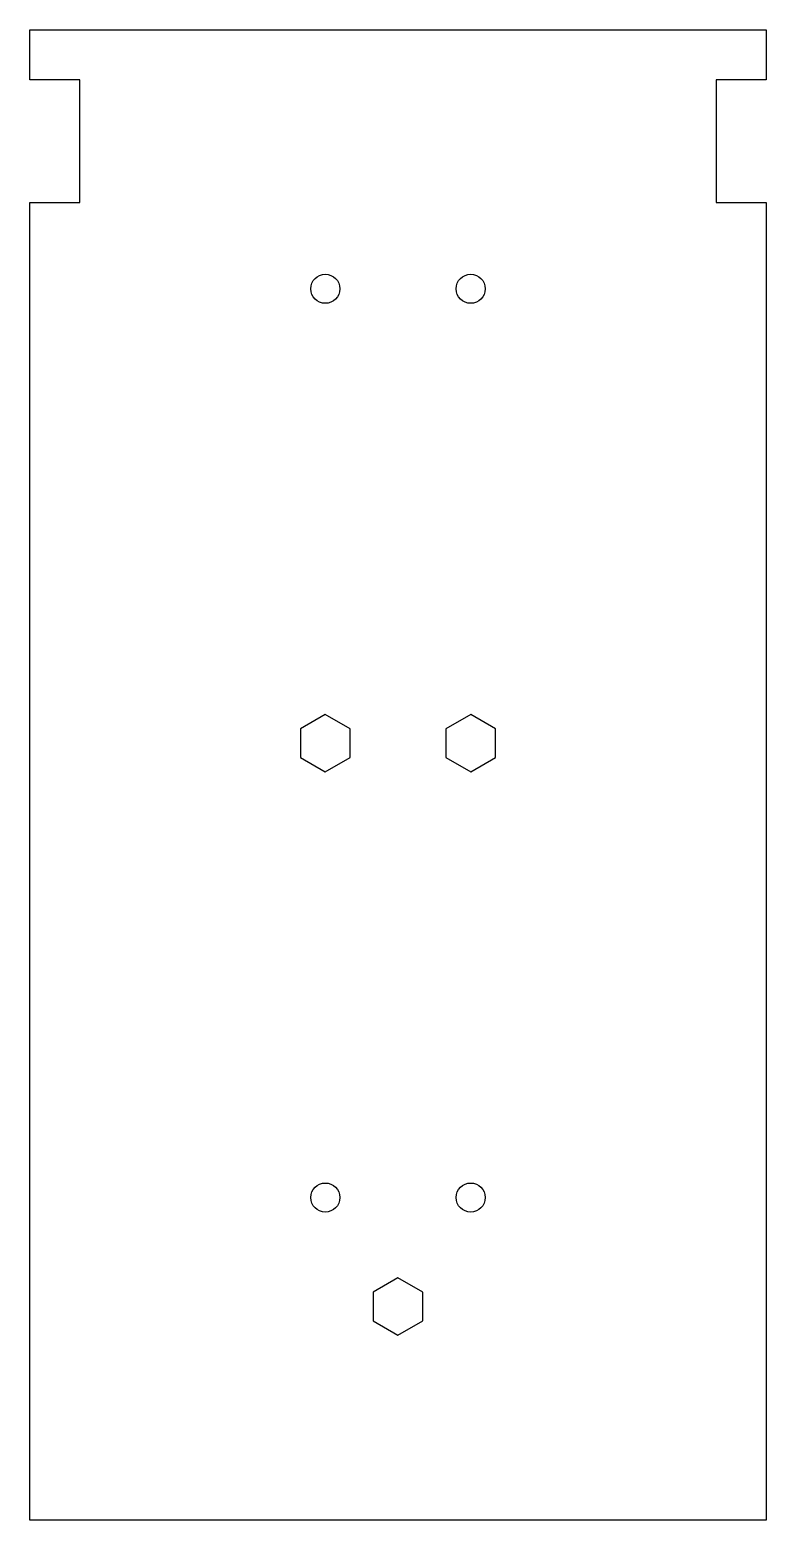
# Model space of a CAD drawing. Header units: millimetres. Extents: x -78 to 3, y -71 to 93.
import ezdxf

# ---------------------------------------------------------------- set-up
doc = ezdxf.new("R2010")
doc.units = ezdxf.units.MM
doc.layers.get('0').update_dxf_attribs({"linetype": 'CONTINUOUS'})

msp = doc.modelspace()

# ---------------------------------------------------------------- linework, layer by layer
for points in [[(-78.43, -71.03), (-78.43, 73.97), (-72.93, 73.97), (-72.93, 87.47), (-78.43, 87.47), (-78.43, 92.97), (2.57, 92.97), (2.57, 87.47), (-2.93, 87.47), (-2.93, 73.97), (2.57, 73.97), (2.57, -71.03)], [(-48.65, 16.04), (-48.65, 12.89), (-45.92, 11.32), (-43.2, 12.89), (-43.2, 16.04), (-45.92, 17.62)], [(-32.65, 16.04), (-32.65, 12.89), (-29.93, 11.32), (-27.2, 12.89), (-27.2, 16.04), (-29.93, 17.62)], [(-37.93, -44.38), (-40.65, -45.96), (-40.65, -49.11), (-37.93, -50.68), (-35.2, -49.11), (-35.2, -45.96)]]:
    msp.add_lwpolyline(points, close=True)
for centre in [(-45.92, 64.47), (-29.93, 64.47), (-45.92, -35.53), (-29.93, -35.53)]:
    msp.add_circle(centre, 1.6)

doc.saveas('drawing.dxf')
